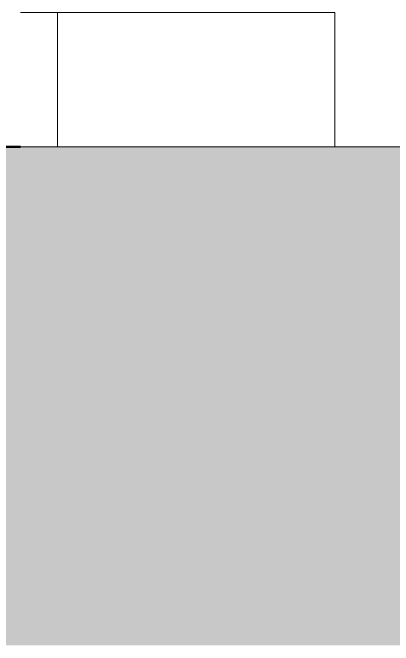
# Model space of a CAD drawing. Header units: millimetres. Extents: x -46169 to 174149, y -86316 to 18123.
# Drawn here: x 105397 to 106818, y -86316 to -83958 of the extents above; entities that cross this region are included whole.
import ezdxf

# ---------------------------------------------------------------- set-up
doc = ezdxf.new("R2010")
doc.units = ezdxf.units.MM
doc.header["$MEASUREMENT"] = 0
doc.linetypes.add('Dashed', pattern=[2822.222233, 1411.111116, -1411.111116])
doc.linetypes.add('Wipeout_Contour', pattern=[1000, 0, -1000])
doc.layers.add('A04_A04_1_A-35-M_FFE_Sanitary_Pen_No__105', color=7, linetype='Continuous', lineweight=15, true_color=0xa6a6a6)
doc.layers.add('A04_A04_1_A-35-M_FFE_Sanitary_Pen_No__25', color=7, linetype='Continuous', lineweight=50, true_color=0x2a2a2a)
for name, color, linetype, lineweight in [('A04_A04_1_A-95-P_Drawing_Pen_No__1', 7, 'Continuous', 13), ('A04_A04_1_A-95-P_Drawing_Pen_No__84', 8, 'Continuous', 20), ('A04_A04_1_New_A-20-M_Hard_Landscape-Phase 2_Pen_No__89', 8, 'Continuous', 20)]:
    doc.layers.add(name, color=color, linetype=linetype, lineweight=lineweight)
doc.layers.add('A04_A04_1_New_A-20-M_Hard_Landscape-Phase 2', color=7, linetype='Continuous')

msp = doc.modelspace()

# ---------------------------------------------------------------- wipeouts: each hides what was drawn before it
at = {"color": 254, "linetype": 'Wipeout_Contour', "lineweight": 0, "ltscale": 541769.213141}
msp.add_wipeout([(105564.8, -83957.9), (105564.8, -84457.9), (106600.2, -84457.9), (106600.2, -83957.9)], dxfattribs=at).dxf.layer = 'A04_A04_1_New_A-20-M_Hard_Landscape-Phase 2'

# ---------------------------------------------------------------- next in the draw order: linework, layer by layer
at = {"layer": 'A04_A04_1_New_A-20-M_Hard_Landscape-Phase 2_Pen_No__89', "linetype": 'Continuous'}
msp.add_line((106600.2, -83957.9), (106600.2, -84457.9), dxfattribs=at)

# ---------------------------------------------------------------- next in the draw order: wipeouts: each hides what was drawn before it
at = {"color": 254, "linetype": 'Wipeout_Contour', "lineweight": 0, "ltscale": 539932.029358}
msp.add_wipeout([(105427.1, -84457.9), (105564.8, -84457.9), (105564.8, -83957.9), (105427.1, -83957.9)], dxfattribs=at).dxf.layer = 'A04_A04_1_New_A-20-M_Hard_Landscape-Phase 2'

# ---------------------------------------------------------------- next in the draw order: hatches: boundary and pattern name
at = {"layer": 'A04_A04_1_A-95-P_Drawing_Pen_No__84', "linetype": 'Continuous'}
msp.add_hatch(color=256, dxfattribs=at).paths.add_polyline_path([(101134.2, -84457.9), (101134.2, -86316.2), (131120.2, -86316.2), (131120.2, -84457.9)])

# ---------------------------------------------------------------- next in the draw order: linework, layer by layer
at = {"layer": 'A04_A04_1_A-35-M_FFE_Sanitary_Pen_No__105', "linetype": 'Dashed'}
msp.add_line((105427.1, -84457.9), (131120.2, -84457.9), dxfattribs=at)
at = {"layer": 'A04_A04_1_A-35-M_FFE_Sanitary_Pen_No__25', "linetype": 'Continuous'}
msp.add_line((105427.1, -84457.9), (105327.1, -84457.9), dxfattribs=at)
at = {"layer": 'A04_A04_1_A-95-P_Drawing_Pen_No__1', "linetype": 'Continuous'}
msp.add_line((131120.2, -84457.9), (101134.2, -84457.9), dxfattribs=at)
at = {"layer": 'A04_A04_1_New_A-20-M_Hard_Landscape-Phase 2_Pen_No__89', "linetype": 'Continuous'}
for p, q in [((105564.8, -83957.9), (105427.1, -83957.9)), ((106600.2, -83957.9), (105564.8, -83957.9)), ((105564.8, -83957.9), (105564.8, -84457.9)), ((105564.8, -84457.9), (105427.1, -84457.9)), ((106600.2, -84457.9), (105564.8, -84457.9))]:
    msp.add_line(p, q, dxfattribs=at)

doc.saveas('drawing.dxf')
